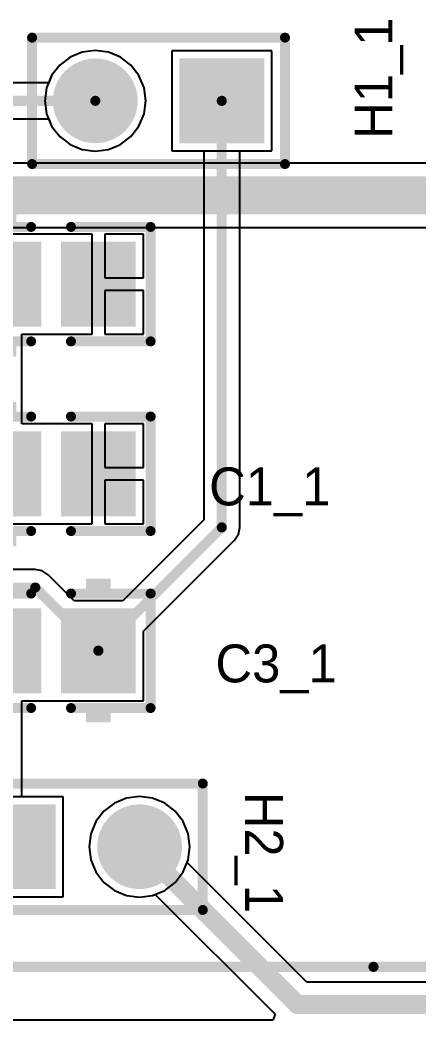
# Model space of a CAD drawing. Header units: millimetres. Extents: x 0.67 to 7.75, y 0.64 to 6.06.
# Drawn here: x 2.663 to 2.979, y 1.128 to 1.919 of the extents above; entities that cross this region are included whole.
import ezdxf

# ---------------------------------------------------------------- set-up
doc = ezdxf.new("R2010")
doc.units = ezdxf.units.MM
doc.header["$MEASUREMENT"] = 0
for name, color, linetype in [('BottomLayer', 5, 'Continuous'), ('BottomSolder', 6, 'Continuous'), ('MultiLayer', 9, 'Continuous'), ('PadHoleLayer', 156, 'Continuous'), ('TopLayer', 1, 'Continuous'), ('TopOverlay', 2, 'Continuous'), ('TopPaste', 8, 'Continuous'), ('TopSolder', 216, 'Continuous')]:
    doc.layers.add(name, color=color, linetype=linetype)

# ---------------------------------------------------------------- blocks, each defined once
blk = doc.blocks.new('HDR1X2_56')
at = {"layer": 'BottomLayer', "const_width": 0.02953}
blk.add_lwpolyline([(0.08524, 0, 1), (0.11476, 0, 1)], format="xyb", close=True, dxfattribs=at)
at = {"layer": 'BottomLayer'}
blk.add_solid([(-0.02953, -0.02953), (0.02953, -0.02953), (-0.02953, 0.02953), (0.02953, 0.02953)], dxfattribs=at)
at = {"layer": 'BottomSolder', "const_width": 0.03353}
blk.add_lwpolyline([(0.08324, 0, 1), (0.11676, 0, 1)], format="xyb", close=True, dxfattribs=at)
at = {"layer": 'BottomSolder'}
blk.add_solid([(-0.03353, -0.03353), (0.03353, -0.03353), (-0.03353, 0.03353), (0.03353, 0.03353)], dxfattribs=at)
at = {"layer": 'MultiLayer', "const_width": 0.02953}
blk.add_lwpolyline([(0.08524, 0, 1), (0.11476, 0, 1)], format="xyb", close=True, dxfattribs=at)
at = {"layer": 'MultiLayer'}
blk.add_solid([(-0.02953, -0.02953), (0.02953, -0.02953), (-0.02953, 0.02953), (0.02953, 0.02953)], dxfattribs=at)
at = {"layer": 'PadHoleLayer', "const_width": 0.01772}
for points in [[(-0.00886, 0, 1), (0.00886, 0, 1)], [(0.09114, 0, 1), (0.10886, 0, 1)]]:
    blk.add_lwpolyline(points, format="xyb", close=True, dxfattribs=at)
at = {"layer": 'TopLayer', "const_width": 0.02953}
blk.add_lwpolyline([(0.08524, 0, 1), (0.11476, 0, 1)], format="xyb", close=True, dxfattribs=at)
at = {"layer": 'TopLayer'}
blk.add_solid([(-0.02953, -0.02953), (0.02953, -0.02953), (-0.02953, 0.02953), (0.02953, 0.02953)], dxfattribs=at)
at = {"layer": 'TopOverlay', "const_width": 0.00787}
for points in [[(-0.05, -0.05), (-0.05, 0.05)], [(-0.05, 0.05), (0.15, 0.05)], [(0.15, -0.05), (0.15, 0.05)], [(-0.05, -0.05), (0.15, -0.05)]]:
    blk.add_lwpolyline(points, dxfattribs=at)
at = {"layer": 'TopOverlay', "const_width": 0.00394}
for points in [[(-0.05197, 0.05, 1), (-0.04803, 0.05, 1)], [(-0.05197, 0.05, 1), (-0.04803, 0.05, 1)], [(0.14803, 0.05, 1), (0.15197, 0.05, 1)], [(0.14803, 0.05, 1), (0.15197, 0.05, 1)], [(-0.05197, -0.05, 1), (-0.04803, -0.05, 1)], [(-0.05197, -0.05, 1), (-0.04803, -0.05, 1)], [(0.14803, -0.05, 1), (0.15197, -0.05, 1)], [(0.14803, -0.05, 1), (0.15197, -0.05, 1)]]:
    blk.add_lwpolyline(points, format="xyb", close=True, dxfattribs=at)
at = {"layer": 'TopSolder', "const_width": 0.03353}
blk.add_lwpolyline([(0.08324, 0, 1), (0.11676, 0, 1)], format="xyb", close=True, dxfattribs=at)
at = {"layer": 'TopSolder'}
blk.add_solid([(-0.03353, -0.03353), (0.03353, -0.03353), (-0.03353, 0.03353), (0.03353, 0.03353)], dxfattribs=at)
blk = doc.blocks.new('HDR1X2_57')
at = {"layer": 'BottomLayer', "const_width": 0.02953}
blk.add_lwpolyline([(0.08524, 0, 1), (0.11476, 0, 1)], format="xyb", close=True, dxfattribs=at)
at = {"layer": 'BottomLayer'}
blk.add_solid([(-0.02953, -0.02953), (0.02953, -0.02953), (-0.02953, 0.02953), (0.02953, 0.02953)], dxfattribs=at)
at = {"layer": 'BottomSolder', "const_width": 0.03353}
blk.add_lwpolyline([(0.08324, 0, 1), (0.11676, 0, 1)], format="xyb", close=True, dxfattribs=at)
at = {"layer": 'BottomSolder'}
blk.add_solid([(-0.03353, -0.03353), (0.03353, -0.03353), (-0.03353, 0.03353), (0.03353, 0.03353)], dxfattribs=at)
at = {"layer": 'MultiLayer', "const_width": 0.02953}
blk.add_lwpolyline([(0.08524, 0, 1), (0.11476, 0, 1)], format="xyb", close=True, dxfattribs=at)
at = {"layer": 'MultiLayer'}
blk.add_solid([(-0.02953, -0.02953), (0.02953, -0.02953), (-0.02953, 0.02953), (0.02953, 0.02953)], dxfattribs=at)
at = {"layer": 'PadHoleLayer', "const_width": 0.01772}
for points in [[(-0.00886, 0, 1), (0.00886, 0, 1)], [(0.09114, 0, 1), (0.10886, 0, 1)]]:
    blk.add_lwpolyline(points, format="xyb", close=True, dxfattribs=at)
at = {"layer": 'TopLayer', "const_width": 0.02953}
blk.add_lwpolyline([(0.08524, 0, 1), (0.11476, 0, 1)], format="xyb", close=True, dxfattribs=at)
at = {"layer": 'TopLayer'}
blk.add_solid([(-0.02953, -0.02953), (0.02953, -0.02953), (-0.02953, 0.02953), (0.02953, 0.02953)], dxfattribs=at)
at = {"layer": 'TopOverlay', "const_width": 0.00787}
for points in [[(-0.05, 0.05), (-0.05, -0.05)], [(0.15, 0.05), (-0.05, 0.05)], [(0.15, 0.05), (0.15, -0.05)], [(0.15, -0.05), (-0.05, -0.05)]]:
    blk.add_lwpolyline(points, dxfattribs=at)
at = {"layer": 'TopOverlay', "const_width": 0.00394}
for points in [[(-0.05197, 0.05, 1), (-0.04803, 0.05, 1)], [(-0.05197, 0.05, 1), (-0.04803, 0.05, 1)], [(0.14803, 0.05, 1), (0.15197, 0.05, 1)], [(0.14803, 0.05, 1), (0.15197, 0.05, 1)], [(-0.05197, -0.05, 1), (-0.04803, -0.05, 1)], [(-0.05197, -0.05, 1), (-0.04803, -0.05, 1)], [(0.14803, -0.05, 1), (0.15197, -0.05, 1)], [(0.14803, -0.05, 1), (0.15197, -0.05, 1)]]:
    blk.add_lwpolyline(points, format="xyb", close=True, dxfattribs=at)
at = {"layer": 'TopSolder', "const_width": 0.03353}
blk.add_lwpolyline([(0.08324, 0, 1), (0.11676, 0, 1)], format="xyb", close=True, dxfattribs=at)
at = {"layer": 'TopSolder'}
blk.add_solid([(-0.03353, -0.03353), (0.03353, -0.03353), (-0.03353, 0.03353), (0.03353, 0.03353)], dxfattribs=at)
blk = doc.blocks.new('CC2012_0805_63')
at = {"layer": 'TopLayer'}
for points in [[(-0.06299, -0.02953), (-0.01181, -0.02953), (-0.06299, 0.02953), (-0.01181, 0.02953)], [(0.01181, -0.02953), (0.06299, -0.02953), (0.01181, 0.02953), (0.06299, 0.02953)]]:
    blk.add_solid(points, dxfattribs=at)
at = {"layer": 'TopOverlay', "const_width": 0.00787}
for points in [[(-0.07874, 0.04528), (-0.07874, -0.04528)], [(-0.01575, 0.04528), (-0.07874, 0.04528)], [(0.07874, 0.04528), (0.01575, 0.04528)], [(0.07874, 0.04528), (0.07874, -0.04528)], [(-0.01575, -0.04528), (-0.07874, -0.04528)], [(0.07874, -0.04528), (0.01575, -0.04528)]]:
    blk.add_lwpolyline(points, dxfattribs=at)
at = {"layer": 'TopOverlay', "const_width": 0.00394}
for points in [[(-0.08071, 0.04528, 1), (-0.07677, 0.04528, 1)], [(-0.08071, 0.04528, 1), (-0.07677, 0.04528, 1)], [(-0.01772, 0.04528, 1), (-0.01378, 0.04528, 1)], [(0.01378, 0.04528, 1), (0.01772, 0.04528, 1)], [(0.07677, 0.04528, 1), (0.08071, 0.04528, 1)], [(0.07677, 0.04528, 1), (0.08071, 0.04528, 1)], [(-0.08071, -0.04528, 1), (-0.07677, -0.04528, 1)], [(-0.08071, -0.04528, 1), (-0.07677, -0.04528, 1)], [(-0.01772, -0.04528, 1), (-0.01378, -0.04528, 1)], [(0.01378, -0.04528, 1), (0.01772, -0.04528, 1)], [(0.07677, -0.04528, 1), (0.08071, -0.04528, 1)], [(0.07677, -0.04528, 1), (0.08071, -0.04528, 1)]]:
    blk.add_lwpolyline(points, format="xyb", close=True, dxfattribs=at)
at = {"layer": 'TopOverlay'}
for points in [[(-0.04724, 0.04882), (-0.02756, 0.04882), (-0.04724, 0.05669), (-0.02756, 0.05669)], [(-0.04724, -0.05709), (-0.02756, -0.05709), (-0.04724, -0.04921), (-0.02756, -0.04921)]]:
    blk.add_solid(points, dxfattribs=at)
at = {"layer": 'TopPaste'}
for points in [[(-0.06299, -0.02953), (-0.01181, -0.02953), (-0.06299, 0.02953), (-0.01181, 0.02953)], [(0.01181, -0.02953), (0.06299, -0.02953), (0.01181, 0.02953), (0.06299, 0.02953)]]:
    blk.add_solid(points, dxfattribs=at)
at = {"layer": 'TopSolder'}
for points in [[(-0.06699, -0.03353), (-0.00781, -0.03353), (-0.06699, 0.03353), (-0.00781, 0.03353)], [(0.00781, -0.03353), (0.06699, -0.03353), (0.00781, 0.03353), (0.06699, 0.03353)]]:
    blk.add_solid(points, dxfattribs=at)
blk = doc.blocks.new('CC2012_0805_64')
at = {"layer": 'TopLayer'}
for points in [[(-0.06299, -0.02953), (-0.01181, -0.02953), (-0.06299, 0.02953), (-0.01181, 0.02953)], [(0.01181, -0.02953), (0.06299, -0.02953), (0.01181, 0.02953), (0.06299, 0.02953)]]:
    blk.add_solid(points, dxfattribs=at)
at = {"layer": 'TopOverlay', "const_width": 0.00787}
for points in [[(-0.07874, -0.04528), (-0.07874, 0.04528)], [(-0.07874, 0.04528), (-0.01575, 0.04528)], [(0.01575, 0.04528), (0.07874, 0.04528)], [(0.07874, -0.04528), (0.07874, 0.04528)], [(-0.07874, -0.04528), (-0.01575, -0.04528)], [(0.01575, -0.04528), (0.07874, -0.04528)]]:
    blk.add_lwpolyline(points, dxfattribs=at)
at = {"layer": 'TopOverlay', "const_width": 0.00394}
for points in [[(-0.08071, 0.04528, 1), (-0.07677, 0.04528, 1)], [(-0.08071, 0.04528, 1), (-0.07677, 0.04528, 1)], [(-0.01772, 0.04528, 1), (-0.01378, 0.04528, 1)], [(0.01378, 0.04528, 1), (0.01772, 0.04528, 1)], [(0.07677, 0.04528, 1), (0.08071, 0.04528, 1)], [(0.07677, 0.04528, 1), (0.08071, 0.04528, 1)], [(-0.08071, -0.04528, 1), (-0.07677, -0.04528, 1)], [(-0.08071, -0.04528, 1), (-0.07677, -0.04528, 1)], [(-0.01772, -0.04528, 1), (-0.01378, -0.04528, 1)], [(0.01378, -0.04528, 1), (0.01772, -0.04528, 1)], [(0.07677, -0.04528, 1), (0.08071, -0.04528, 1)], [(0.07677, -0.04528, 1), (0.08071, -0.04528, 1)]]:
    blk.add_lwpolyline(points, format="xyb", close=True, dxfattribs=at)
at = {"layer": 'TopOverlay'}
for points in [[(-0.04724, 0.04882), (-0.02756, 0.04882), (-0.04724, 0.05669), (-0.02756, 0.05669)], [(-0.04724, -0.05709), (-0.02756, -0.05709), (-0.04724, -0.04921), (-0.02756, -0.04921)]]:
    blk.add_solid(points, dxfattribs=at)
at = {"layer": 'TopPaste'}
for points in [[(-0.06299, -0.02953), (-0.01181, -0.02953), (-0.06299, 0.02953), (-0.01181, 0.02953)], [(0.01181, -0.02953), (0.06299, -0.02953), (0.01181, 0.02953), (0.06299, 0.02953)]]:
    blk.add_solid(points, dxfattribs=at)
at = {"layer": 'TopSolder'}
for points in [[(-0.06699, -0.03353), (-0.00781, -0.03353), (-0.06699, 0.03353), (-0.00781, 0.03353)], [(0.00781, -0.03353), (0.06699, -0.03353), (0.00781, 0.03353), (0.06699, 0.03353)]]:
    blk.add_solid(points, dxfattribs=at)
blk = doc.blocks.new('CC2012_0805_65')
at = {"layer": 'TopLayer'}
for points in [[(-0.06299, -0.02953), (-0.01181, -0.02953), (-0.06299, 0.02953), (-0.01181, 0.02953)], [(0.01181, -0.02953), (0.06299, -0.02953), (0.01181, 0.02953), (0.06299, 0.02953)]]:
    blk.add_solid(points, dxfattribs=at)
at = {"layer": 'TopOverlay', "const_width": 0.00787}
for points in [[(-0.07874, -0.04528), (-0.07874, 0.04528)], [(-0.07874, 0.04528), (-0.01575, 0.04528)], [(0.01575, 0.04528), (0.07874, 0.04528)], [(0.07874, -0.04528), (0.07874, 0.04528)], [(-0.07874, -0.04528), (-0.01575, -0.04528)], [(0.01575, -0.04528), (0.07874, -0.04528)]]:
    blk.add_lwpolyline(points, dxfattribs=at)
at = {"layer": 'TopOverlay', "const_width": 0.00394}
for points in [[(-0.08071, 0.04528, 1), (-0.07677, 0.04528, 1)], [(-0.08071, 0.04528, 1), (-0.07677, 0.04528, 1)], [(-0.01772, 0.04528, 1), (-0.01378, 0.04528, 1)], [(0.01378, 0.04528, 1), (0.01772, 0.04528, 1)], [(0.07677, 0.04528, 1), (0.08071, 0.04528, 1)], [(0.07677, 0.04528, 1), (0.08071, 0.04528, 1)], [(-0.08071, -0.04528, 1), (-0.07677, -0.04528, 1)], [(-0.08071, -0.04528, 1), (-0.07677, -0.04528, 1)], [(-0.01772, -0.04528, 1), (-0.01378, -0.04528, 1)], [(0.01378, -0.04528, 1), (0.01772, -0.04528, 1)], [(0.07677, -0.04528, 1), (0.08071, -0.04528, 1)], [(0.07677, -0.04528, 1), (0.08071, -0.04528, 1)]]:
    blk.add_lwpolyline(points, format="xyb", close=True, dxfattribs=at)
at = {"layer": 'TopOverlay'}
for points in [[(-0.04724, 0.04882), (-0.02756, 0.04882), (-0.04724, 0.05669), (-0.02756, 0.05669)], [(-0.04724, -0.05709), (-0.02756, -0.05709), (-0.04724, -0.04921), (-0.02756, -0.04921)]]:
    blk.add_solid(points, dxfattribs=at)
at = {"layer": 'TopPaste'}
for points in [[(-0.06299, -0.02953), (-0.01181, -0.02953), (-0.06299, 0.02953), (-0.01181, 0.02953)], [(0.01181, -0.02953), (0.06299, -0.02953), (0.01181, 0.02953), (0.06299, 0.02953)]]:
    blk.add_solid(points, dxfattribs=at)
at = {"layer": 'TopSolder'}
for points in [[(-0.06699, -0.03353), (-0.00781, -0.03353), (-0.06699, 0.03353), (-0.00781, 0.03353)], [(0.00781, -0.03353), (0.06699, -0.03353), (0.00781, 0.03353), (0.06699, 0.03353)]]:
    blk.add_solid(points, dxfattribs=at)

msp = doc.modelspace()

# ---------------------------------------------------------------- linework, layer by layer
at = {"layer": 'BottomLayer'}
for p, q in [((2.71248, 1.8934), (2.70286, 1.88941)), ((2.7228, 1.89475), (2.71248, 1.8934)), ((2.73311, 1.8934), (2.7228, 1.89475)), ((2.74273, 1.88941), (2.73311, 1.8934)), ((2.86232, 1.89441), (2.78327, 1.89441)), ((2.78327, 1.89441), (2.78327, 1.81536)), ((2.86232, 1.81536), (2.86232, 1.89441)), ((2.6946, 1.88308), (2.68827, 1.87482)), ((2.70286, 1.88941), (2.6946, 1.88308)), ((2.75099, 1.88308), (2.74273, 1.88941)), ((2.75732, 1.87482), (2.75099, 1.88308)), ((2.68827, 1.87482), (2.68429, 1.8652)), ((2.76131, 1.8652), (2.75732, 1.87482)), ((2.68429, 1.8652), (2.68293, 1.85489)), ((2.76266, 1.85489), (2.76131, 1.8652)), ((2.68293, 1.85489), (2.68429, 1.84457)), ((2.76131, 1.84457), (2.76266, 1.85489)), ((2.68429, 1.84457), (2.68827, 1.83495)), ((2.75732, 1.83495), (2.76131, 1.84457)), ((2.68827, 1.83495), (2.6946, 1.82669)), ((2.75099, 1.82669), (2.75732, 1.83495)), ((2.6946, 1.82669), (2.70286, 1.82036)), ((2.70286, 1.82036), (2.71248, 1.81638)), ((2.73311, 1.81638), (2.74273, 1.82036)), ((2.74273, 1.82036), (2.75099, 1.82669)), ((2.71248, 1.81638), (2.7228, 1.81502)), ((2.7228, 1.81502), (2.73311, 1.81638)), ((2.78327, 1.81536), (2.86232, 1.81536)), ((3.07593, 1.80564), (2.51396, 1.80564)), ((2.10351, 1.75466), (3.07552, 1.75466)), ((2.69732, 1.30441), (2.61827, 1.30441)), ((2.69732, 1.22536), (2.69732, 1.30441)), ((2.73786, 1.29941), (2.7296, 1.29308)), ((2.74748, 1.3034), (2.73786, 1.29941)), ((2.7578, 1.30475), (2.74748, 1.3034)), ((2.76811, 1.3034), (2.7578, 1.30475)), ((2.77773, 1.29941), (2.76811, 1.3034)), ((2.78599, 1.29308), (2.77773, 1.29941)), ((2.7296, 1.29308), (2.72327, 1.28482)), ((2.79232, 1.28482), (2.78599, 1.29308)), ((2.72327, 1.28482), (2.71929, 1.2752)), ((2.79631, 1.2752), (2.79232, 1.28482)), ((2.71929, 1.2752), (2.71793, 1.26489)), ((2.79766, 1.26489), (2.79631, 1.2752)), ((2.71793, 1.26489), (2.71929, 1.25457)), ((2.79631, 1.25457), (2.79766, 1.26489)), ((2.71929, 1.25457), (2.72327, 1.24495)), ((2.79232, 1.24495), (2.79631, 1.25457)), ((2.72327, 1.24495), (2.7296, 1.23669)), ((2.78599, 1.23669), (2.79232, 1.24495)), ((2.7296, 1.23669), (2.73786, 1.23036)), ((2.77773, 1.23036), (2.78599, 1.23669)), ((2.73786, 1.23036), (2.74748, 1.22638)), ((2.74748, 1.22638), (2.7578, 1.22502)), ((2.7578, 1.22502), (2.76811, 1.22638)), ((2.76811, 1.22638), (2.77773, 1.23036)), ((2.61827, 1.22536), (2.69732, 1.22536))]:
    msp.add_line(p, q, dxfattribs=at)
at = {"layer": 'BottomLayer', "const_width": 0.03}
msp.add_lwpolyline([(1.055, 1.78015), (3.37985, 1.78015)], dxfattribs=at)
at = {"layer": 'TopLayer'}
for p, q in [((2.71248, 1.8934), (2.70286, 1.88941)), ((2.7228, 1.89475), (2.71248, 1.8934)), ((2.73311, 1.8934), (2.7228, 1.89475)), ((2.74273, 1.88941), (2.73311, 1.8934)), ((2.86232, 1.89441), (2.78327, 1.89441)), ((2.78327, 1.89441), (2.78327, 1.81536)), ((2.86232, 1.81536), (2.86232, 1.89441)), ((2.6946, 1.88308), (2.68827, 1.87482)), ((2.70286, 1.88941), (2.6946, 1.88308)), ((2.75099, 1.88308), (2.74273, 1.88941)), ((2.75732, 1.87482), (2.75099, 1.88308)), ((2.68827, 1.87482), (2.68592, 1.86916)), ((2.76131, 1.8652), (2.75732, 1.87482)), ((2.68592, 1.86916), (2.60402, 1.86916)), ((2.76266, 1.85489), (2.76131, 1.8652)), ((2.76131, 1.84457), (2.76266, 1.85489)), ((2.75732, 1.83495), (2.76131, 1.84457)), ((2.60797, 1.84061), (2.68592, 1.84061)), ((2.68592, 1.84061), (2.68827, 1.83495)), ((2.68827, 1.83495), (2.6946, 1.82669)), ((2.75099, 1.82669), (2.75732, 1.83495)), ((2.6946, 1.82669), (2.70286, 1.82036)), ((2.70286, 1.82036), (2.71248, 1.81638)), ((2.73311, 1.81638), (2.74273, 1.82036)), ((2.74273, 1.82036), (2.75099, 1.82669)), ((2.71248, 1.81638), (2.7228, 1.81502)), ((2.7228, 1.81502), (2.73311, 1.81638)), ((2.78327, 1.81536), (2.80852, 1.81536)), ((2.80852, 1.81536), (2.80852, 1.5234)), ((2.83707, 1.51748), (2.83707, 1.81536)), ((2.83707, 1.81536), (2.86232, 1.81536)), ((2.68461, 1.74941), (2.6148, 1.74941)), ((2.68598, 1.74941), (2.68461, 1.74941)), ((2.68961, 1.74941), (2.68598, 1.74941)), ((2.69098, 1.74941), (2.68961, 1.74941)), ((2.7202, 1.74941), (2.69098, 1.74941)), ((2.7202, 1.70989), (2.7202, 1.74941)), ((2.76079, 1.74941), (2.7302, 1.74941)), ((2.7302, 1.74941), (2.7302, 1.71489)), ((2.76079, 1.71489), (2.76079, 1.74941)), ((2.7202, 1.67036), (2.7202, 1.70989)), ((2.7302, 1.71489), (2.76079, 1.71489)), ((2.76079, 1.70489), (2.7302, 1.70489)), ((2.7302, 1.70489), (2.7302, 1.67036)), ((2.76079, 1.67036), (2.76079, 1.70489)), ((2.66467, 1.59941), (2.66467, 1.67036)), ((2.66467, 1.67036), (2.68461, 1.67036)), ((2.68461, 1.67036), (2.68598, 1.67036)), ((2.68598, 1.67036), (2.68961, 1.67036)), ((2.68961, 1.67036), (2.69098, 1.67036)), ((2.69098, 1.67036), (2.7202, 1.67036)), ((2.7302, 1.67036), (2.76079, 1.67036)), ((2.68461, 1.59941), (2.66467, 1.59941)), ((2.68598, 1.59941), (2.68461, 1.59941)), ((2.68961, 1.59941), (2.68598, 1.59941)), ((2.69098, 1.59941), (2.68961, 1.59941)), ((2.7202, 1.59941), (2.69098, 1.59941)), ((2.7202, 1.55989), (2.7202, 1.59941)), ((2.76079, 1.59941), (2.7302, 1.59941)), ((2.7302, 1.59941), (2.7302, 1.56489)), ((2.76079, 1.56489), (2.76079, 1.59941)), ((2.7202, 1.52036), (2.7202, 1.55989)), ((2.7302, 1.56489), (2.76079, 1.56489)), ((2.76079, 1.55489), (2.7302, 1.55489)), ((2.7302, 1.55489), (2.7302, 1.52036)), ((2.76079, 1.52036), (2.76079, 1.55489)), ((2.6148, 1.52036), (2.68461, 1.52036)), ((2.68461, 1.52036), (2.68598, 1.52036)), ((2.68598, 1.52036), (2.68961, 1.52036)), ((2.68961, 1.52036), (2.69098, 1.52036)), ((2.69098, 1.52036), (2.7202, 1.52036)), ((2.7302, 1.52036), (2.76079, 1.52036)), ((2.80852, 1.5234), (2.74454, 1.45941)), ((2.83289, 1.50739), (2.83598, 1.51202)), ((2.83598, 1.51202), (2.83707, 1.51748)), ((2.76079, 1.43529), (2.83289, 1.50739)), ((2.83289, 1.50739), (2.83289, 1.50739)), ((2.67531, 1.48416), (2.54871, 1.48416)), ((2.68077, 1.48307), (2.67531, 1.48416)), ((2.67531, 1.48416), (2.67531, 1.48416)), ((2.6854, 1.47998), (2.68077, 1.48307)), ((2.70597, 1.45941), (2.6854, 1.47998)), ((2.74454, 1.45941), (2.70597, 1.45941)), ((2.76079, 1.38036), (2.76079, 1.43529)), ((2.66467, 1.30441), (2.66467, 1.38036)), ((2.66467, 1.38036), (2.68598, 1.38036)), ((2.68598, 1.38036), (2.68598, 1.38036)), ((2.68598, 1.38036), (2.68961, 1.38036)), ((2.68961, 1.38036), (2.68961, 1.38036)), ((2.68961, 1.38036), (2.69098, 1.38036)), ((2.69098, 1.38036), (2.76079, 1.38036)), ((2.69732, 1.30441), (2.66467, 1.30441)), ((2.69732, 1.22536), (2.69732, 1.30441)), ((2.73786, 1.29941), (2.7296, 1.29308)), ((2.74748, 1.3034), (2.73786, 1.29941)), ((2.7578, 1.30475), (2.74748, 1.3034)), ((2.76811, 1.3034), (2.7578, 1.30475)), ((2.77773, 1.29941), (2.76811, 1.3034)), ((2.78599, 1.29308), (2.77773, 1.29941)), ((2.7296, 1.29308), (2.72327, 1.28482)), ((2.79232, 1.28482), (2.78599, 1.29308)), ((2.72327, 1.28482), (2.71929, 1.2752)), ((2.79631, 1.2752), (2.79232, 1.28482)), ((2.71929, 1.2752), (2.71793, 1.26489)), ((2.79766, 1.26489), (2.79631, 1.2752)), ((2.71793, 1.26489), (2.71929, 1.25457)), ((2.79631, 1.25457), (2.79766, 1.26489)), ((2.71929, 1.25457), (2.72327, 1.24495)), ((2.79544, 1.25248), (2.79631, 1.25457)), ((2.89007, 1.15784), (2.79544, 1.25248)), ((2.72327, 1.24495), (2.7296, 1.23669)), ((2.7296, 1.23669), (2.73786, 1.23036)), ((2.73786, 1.23036), (2.74748, 1.22638)), ((2.74748, 1.22638), (2.7578, 1.22502)), ((2.7578, 1.22502), (2.76811, 1.22638)), ((2.76811, 1.22638), (2.77021, 1.22724)), ((2.77021, 1.22724), (2.86499, 1.13246)), ((2.61827, 1.22536), (2.69732, 1.22536)), ((3.8, 1.15784), (2.89007, 1.15784)), ((2.86499, 1.13246), (2.86307, 1.12784)), ((2.86307, 1.12784), (1.92007, 1.12784))]:
    msp.add_line(p, q, dxfattribs=at)
for points, const_width in [([(2.58429, 1.85489), (2.7228, 1.85489)], 0.008), ([(2.8228, 1.51748), (2.8228, 1.85489)], 0.008), ([(2.7252, 1.41989), (2.8228, 1.51748)], 0.008), ([(2.5428, 1.46989), (2.67531, 1.46989)], 0.008), ([(2.67531, 1.46989), (2.7252, 1.42)], 0.008), ([(2.7252, 1.41989), (2.7252, 1.42)], 0.008), ([(2.7578, 1.26489), (2.88268, 1.14)], 0.015), ([(2.88268, 1.14), (3.8, 1.14)], 0.015)]:
    msp.add_lwpolyline(points, dxfattribs=dict(at, const_width=const_width))
for points, const_width in [([(2.7208, 1.85489, 1), (2.7248, 1.85489, 1)], 0.004), ([(2.8208, 1.85489, 1), (2.8248, 1.85489, 1)], 0.004), ([(2.8208, 1.51748, 1), (2.8248, 1.51748, 1)], 0.004), ([(2.8208, 1.51748, 1), (2.8248, 1.51748, 1)], 0.004), ([(2.67331, 1.46989, 1), (2.67731, 1.46989, 1)], 0.004), ([(2.67331, 1.46989, 1), (2.67731, 1.46989, 1)], 0.004), ([(2.7232, 1.42, 1), (2.7272, 1.42, 1)], 0.004), ([(2.7232, 1.42, 1), (2.7272, 1.42, 1)], 0.004), ([(2.7232, 1.41989, 1), (2.7272, 1.41989, 1)], 0.004), ([(2.7232, 1.41989, 1), (2.7272, 1.41989, 1)], 0.004), ([(2.75405, 1.26489, 1), (2.76155, 1.26489, 1)], 0.0075), ([(2.87893, 1.14, 1), (2.88643, 1.14, 1)], 0.0075), ([(2.87893, 1.14, 1), (2.88643, 1.14, 1)], 0.0075)]:
    msp.add_lwpolyline(points, format="xyb", close=True, dxfattribs=dict(at, const_width=const_width))
at = {"layer": 'TopOverlay', "const_width": 0.008}
for points in [[(2.0278, 1.16989), (2.9428, 1.16989)], [(2.9428, 1.16989), (3.0078, 1.16989)]]:
    msp.add_lwpolyline(points, dxfattribs=at)
at = {"layer": 'TopOverlay', "const_width": 0.004}
msp.add_lwpolyline([(2.9408, 1.16989, 1), (2.9448, 1.16989, 1)], format="xyb", close=True, dxfattribs=at)
msp.add_lwpolyline([(2.9408, 1.16989, 1), (2.9448, 1.16989, 1)], format="xyb", close=True, dxfattribs=at)

# ---------------------------------------------------------------- block references
for name, p, rotation in [('HDR1X2_57', (2.8228, 1.85489), 180), ('CC2012_0805_63', (2.6878, 1.41989), 180), ('HDR1X2_56', (2.6578, 1.26489), 360)]:
    msp.add_blockref(name, p, dxfattribs=dict(rotation=rotation))
for name, p in [('CC2012_0805_64', (2.6878, 1.70989)), ('CC2012_0805_65', (2.6878, 1.55989))]:
    msp.add_blockref(name, p)

# ---------------------------------------------------------------- texts
at = {"layer": 'TopOverlay'}
for s, rotation, p in [('H1_1', 90, (2.9578, 1.82489)), ('H2_1', 270, (2.8413, 1.30839))]:
    msp.add_text(s, height=0.03, rotation=rotation, dxfattribs=at).set_placement(p)
for s, p in [('C1_1', (2.8128, 1.53489)), ('C3_1', (2.8178, 1.39489))]:
    msp.add_text(s, height=0.03, dxfattribs=at).set_placement(p)

doc.saveas('drawing.dxf')
